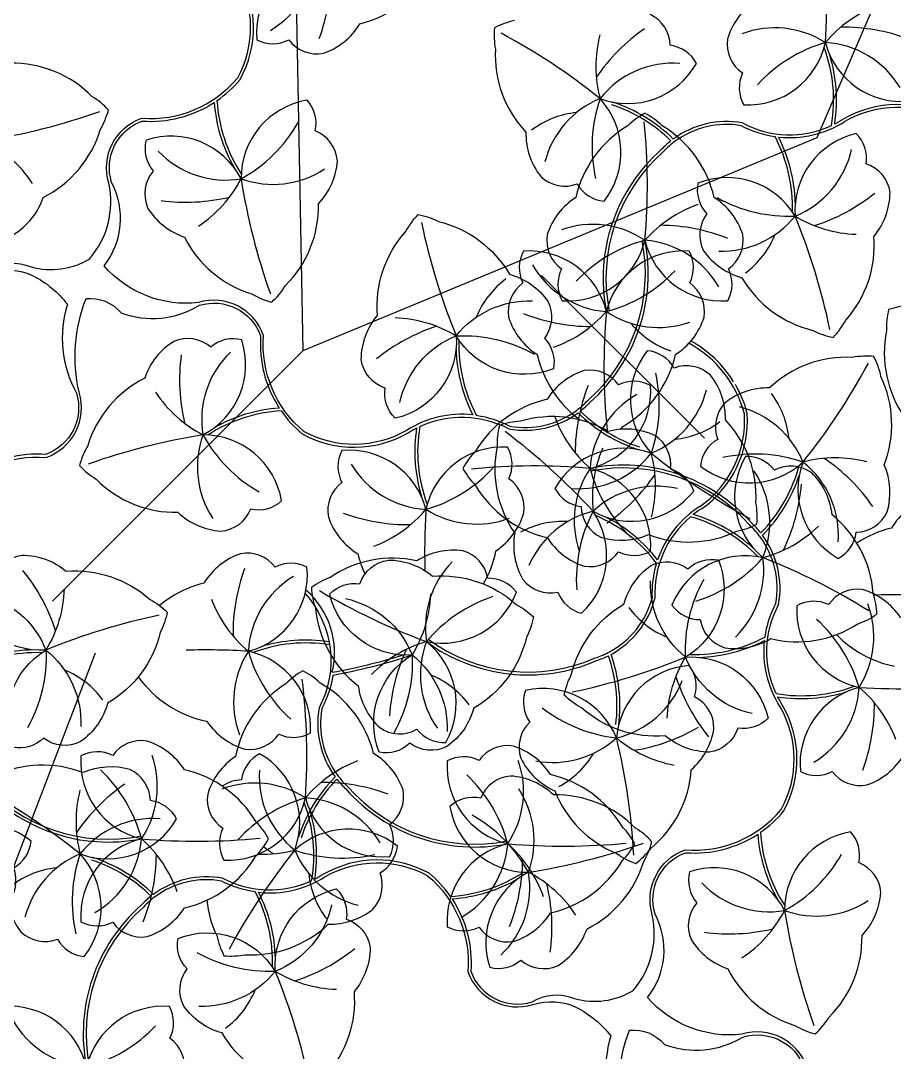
# Model space of a CAD drawing. Header units: millimetres. Extents: x 234.09 to 238.61, y 162.01 to 166.57.
# Drawn here: x 237.402 to 237.86, y 164.522 to 165.063 of the extents above; entities that cross this region are included whole.
import ezdxf

# ---------------------------------------------------------------- set-up
doc = ezdxf.new("R2010")
doc.units = ezdxf.units.MM
for name, color, linetype in [('62', 62, 'Continuous'), ('63', 63, 'Continuous'), ('CauleArvore', 253, 'Continuous')]:
    doc.layers.add(name, color=color, linetype=linetype)

msp = doc.modelspace()

# ---------------------------------------------------------------- linework, layer by layer
at = {"layer": '62'}
for points in [[(237.5328627105631, 165.0579287946871, 0.2493861999585505), (237.5564912543141, 165.0971023260881, 0.1392201345844115), (237.5342740179283, 165.1327198260466, 0.1392201345844115)], [(237.4080729733604, 164.9777787443376, 0.1274929847015296), (237.3832271244657, 165.0001960452556, 0.2362675754579557), (237.3780941691708, 165.0439286732223)], [(237.4740753814547, 164.9946437075508, 0.2493861999585505), (237.5174802918207, 164.9801907701902, 0.1392201345844115), (237.5473519599019, 165.0096847584244, 0.1392201345844115)], [(237.4950629909026, 164.9553449212955, 0.1274929847015296), (237.5174802918207, 164.9801907701901, 0.2362675754579557), (237.5612129197874, 164.985323725485)], [(237.5981834930377, 164.9074434851337, -0.1274929847015296), (237.6302483136485, 164.8978675325994, -0.2362675754579557), (237.6702783732513, 164.9162110411823)], [(237.6006774397628, 164.8629614147995, -0.2493861999585505), (237.6302483136485, 164.8978675325994, -0.1392201345844115), (237.6710974044938, 164.888194700903, -0.1392201345844115)], [(237.5119279541159, 164.8893425132011, 0.2493861999585505), (237.4974750167552, 164.8459376028352, 0.1392201345844115), (237.5269690049894, 164.816065934754, 0.1392201345844115)], [(237.6906516967679, 164.8178582706943, 0.2493861999585505), (237.7325039580792, 164.8363315450482, 0.1392201345844115), (237.7347971698483, 164.8782475691405, 0.1392201345844115)], [(237.4726291678605, 164.8683549037532, 0.1274929847015296), (237.4974750167552, 164.8459376028352, 0.2362675754579557), (237.50260797205, 164.8022049748685)], [(237.7326058579595, 164.8028675165376, 0.1274929847015296), (237.7325039580792, 164.8363315450482, 0.2362675754579557), (237.7614342665287, 164.8695268343517)], [(237.8454548383098, 164.8318142426496, 0.1274929847015296), (237.8119908097992, 164.8317123427692, 0.2362675754579557), (237.7787955204956, 164.8606426512188)], [(237.8304640841531, 164.789860081458, 0.2493861999585505), (237.8119908097992, 164.8317123427692, 0.1392201345844115), (237.770074785707, 164.8340055545383, 0.1392201345844115)], [(237.5752130412521, 164.8305551840928, 0.2493861999585505), (237.6143865726532, 164.8069266403418, 0.1392201345844115), (237.6500040726117, 164.8291438767276, 0.1392201345844115)], [(237.587061964825, 164.7876078051082, 0.1274929847015296), (237.6143865726532, 164.8069266403418, 0.2362675754579557), (237.6581792728351, 164.8023343217867)], [(237.5448857117537, 164.7717075329512, 0.2493861999585505), (237.5212571680026, 164.7325340015502, 0.1392201345844115), (237.5434744043885, 164.6969165015917, 0.1392201345844115)], [(237.4247277316987, 164.7652344016182, -0.1274929847015296), (237.4151517791644, 164.7331695810073, -0.2362675754579557), (237.4334952877473, 164.6931395214046)], [(237.7408788697138, 164.6973918777277, -0.1274929847015296), (237.7504548222481, 164.7294566983385, -0.2362675754579557), (237.7321113136651, 164.7694867579413)], [(237.7853609400479, 164.6998858244528, -0.2493861999585505), (237.7504548222481, 164.7294566983385, -0.1392201345844115), (237.7601276539444, 164.7703057891839, -0.1392201345844115)], [(237.3802456613645, 164.7627404548931, -0.2493861999585505), (237.4151517791644, 164.7331695810073, -0.1392201345844115), (237.4054789474681, 164.692320490162, -0.1392201345844115)], [(237.5019383327691, 164.7598586093783, 0.1274929847015296), (237.5212571680026, 164.7325340015502, 0.2362675754579557), (237.5166648494476, 164.6887413013683)], [(237.5722449422137, 164.7601471810311, -0.2493861999585505), (237.6071510600136, 164.7305763071454, -0.1392201345844115), (237.5974782283172, 164.6897272163, -0.1392201345844115)], [(237.6167270125479, 164.7626411277562, -0.1274929847015296), (237.6071510600136, 164.7305763071454, -0.2362675754579557), (237.6254945685965, 164.6905462475426)], [(237.8607145497392, 164.686270349515, 0.1274929847015296), (237.8413957145057, 164.7135949573432, 0.2362675754579557), (237.8459880330607, 164.7573876575251)], [(237.8177671707546, 164.6744214259422, 0.2493861999585505), (237.8413957145057, 164.7135949573432, 0.1392201345844115), (237.8191784781199, 164.7492124573017, 0.1392201345844115)], [(237.5785446365875, 164.6750184742377, 0.1274929847015296), (237.5512200287593, 164.6556996390042, 0.2362675754579557), (237.5074273285774, 164.6602919575592)], [(237.5271417981086, 164.670172924026, 0.2493861999585505), (237.5456150724625, 164.6283206627147, 0.1392201345844115), (237.5875310965547, 164.6260274509456, 0.1392201345844115)], [(237.433000743453, 164.6597587628083, 0.1274929847015296), (237.4331026433333, 164.6262947342977, 0.2362675754579557), (237.4041723348837, 164.5930994449942)], [(237.692977433552, 164.5942713755927, 0.1274929847015296), (237.6681315846573, 164.6166886765107, 0.2362675754579557), (237.6629986293624, 164.6604213044774)], [(237.5903935601604, 164.6320710952531, 0.2493861999585505), (237.5512200287593, 164.6556996390042, 0.1392201345844115), (237.5156025288008, 164.6334824026183, 0.1392201345844115)], [(237.6536786472967, 164.5732837661448, 0.2493861999585505), (237.6681315846573, 164.6166886765107, 0.1392201345844115), (237.638637596423, 164.6465603445919, 0.1392201345844115)], [(237.4749549046446, 164.6447680086516, 0.2493861999585505), (237.4331026433333, 164.6262947342977, 0.1392201345844115), (237.4308094315642, 164.5843787102054, 0.1392201345844115)], [(237.5261247138752, 164.626185413149, 0.07390602282641755), (237.5456150724625, 164.6283206627147, 0.2362675754579557), (237.578810361766, 164.5993903542651)], [(237.7589798416463, 164.6111363388059, 0.2493861999585505), (237.8023847520122, 164.5966834014453, 0.1392201345844115), (237.8322564200935, 164.6261773896795, 0.1392201345844115)], [(237.5649291616497, 164.5996648645464, -0.2493861999585505), (237.535358287764, 164.5647587467465, -0.1392201345844115), (237.4945091969186, 164.5744315784429, -0.1392201345844115)], [(237.7799674510942, 164.5718375525506, 0.1274929847015296), (237.8023847520122, 164.5966834014452, 0.2362675754579557), (237.8461173799789, 164.6018163567401)], [(237.5674231083748, 164.5551827942123, -0.1274929847015296), (237.535358287764, 164.5647587467465, -0.2362675754579557), (237.4953282281612, 164.5464152381636)]]:
    msp.add_lwpolyline(points, format="xyb", dxfattribs=at)
for centre, radius, start, end in [((237.4866058170949, 165.0733910472568), 0.3378349985610916, 356.2980691760258, 6.857678351266272), ((237.4660154066246, 165.0878458698182), 0.09851168294050958, 339.7219168252547, 0.6978549916336285), ((237.8746646070385, 165.0085281450034), 0.06668626906891435, 110.7295567140827, 139.7920084312101), ((237.7849744338401, 164.9777415426075), 0.09851168294050958, 124.6356026382531, 145.6115408046333), ((237.7972515727229, 165.010123237577), 0.04919300188631515, 57.42684644993071, 110.6002766654309), ((237.8329923599503, 164.9611025662629), 0.09851168294050958, 69.72191682525467, 90.69785499163362), ((237.4939838419496, 164.7588424437824), 0.3378349985610916, 51.21175498902569, 61.77136416426754), ((237.7701203137778, 165.0391020903024), 0.0666862690689114, 165.6432425270548, 194.7056942441908), ((237.8450497571101, 164.9777505042556), 0.07684296062903051, 106.1032396431073, 137.806366299028), ((237.8211091282258, 165.0029365296294), 0.04871275869616398, 30.89633944197309, 86.90889645621147), ((237.7439116455583, 164.992064220628), 0.04871275869619824, 85.81002525502885, 141.8225822692347), ((237.724317298621, 164.976672882356), 0.04919300188625594, 112.3405322629274, 165.5139624784468), ((237.7782823520917, 164.9971773525352), 0.07684296062910179, 161.0169254561049, 192.7200521120174), ((237.3305017889324, 165.3338913033065), 0.3378349985610916, 278.9787596763568, 289.5383688515973), ((237.6978907761179, 164.9683546312718), 0.04673949724682165, 95.61414370745186, 127.1535579330735), ((237.3926075966297, 164.9770352069597), 0.3378349985610916, 355.0591473654083, 5.618756540649965), ((237.7898438454079, 165.0058905936202), 0.04871275869623137, 291.7239690708438, 347.736526085036), ((237.8511755498716, 165.0329161057235), 0.3378349985610916, 188.9787596763568, 199.5383688515973), ((237.7877381481103, 165.0493285692411), 0.09851168294050958, 287.9350105354682, 308.9109487018482), ((237.4885885887597, 165.066427830043), 0.09851168294050958, 262.4026073255844, 283.3785454919654), ((237.7791732302271, 164.9037970238671), 0.06668626906895037, 109.4906349033997, 138.5530866205306), ((237.8044826249564, 165.037405601455), 0.07684296062904841, 240.8264992280397, 272.5296258839615), ((237.7695329507179, 164.9914580164909), 0.04919300188625302, 268.0325888616575, 321.2060190771982), ((237.4953838497946, 164.8322541481512), 0.3378349985610916, 11.77518717583416, 22.33479635107674), ((237.8423787669859, 165.0177031923242), 0.06668626906894479, 238.8408570959484, 267.9033088130768), ((237.9427386265389, 165.026250906143), 0.3378349985610916, 191.7751871758342, 202.3347963510768), ((237.7018127814627, 164.9070655356462), 0.04919300188627217, 56.18792463929884, 109.3613548548093), ((237.73648530908, 164.857283551793), 0.09851168294050958, 68.4829950146365, 89.45893318101591), ((237.7540703818399, 164.9684696856163), 0.04673949724682165, 306.3929934070295, 337.9324076326494), ((237.7488998422568, 164.8736668979615), 0.07684296062905625, 104.8643178324921, 136.5674444884066), ((237.725509371718, 164.8993646697224), 0.04871275869619318, 29.65741763141721, 85.66997464564042), ((237.7126131046155, 164.9591403845718), 0.04871275869619318, 209.6574176314172, 265.6699746456404), ((237.6840520944937, 164.8900353686779), 0.04673949724682165, 126.3929934070295, 157.9324076326494), ((237.6892226340767, 164.9848381563327), 0.07684296062905625, 284.8643178324921, 316.5674444884066), ((237.7016371672535, 165.0012215025012), 0.09851168294050958, 248.4829950146365, 269.4589331810159), ((237.6589492461065, 164.9547080304271), 0.06668626906895037, 289.4906349033997, 318.5530866205306), ((238.0455148797038, 164.8814698473345), 0.3378349985610916, 175.0591473654082, 185.61875654065), ((237.7363096948708, 164.9514395186481), 0.04919300188627217, 236.1879246392989, 289.3613548548093), ((237.6503843282232, 164.8091764850531), 0.09851168294050958, 107.9350105354682, 128.9109487018482), ((237.7579373202708, 164.934124778908), 0.04673949724682165, 219.4615360838343, 251.0009503094549), ((237.583712076608, 164.8748293058961), 0.09851168294050958, 172.4026073255844, 193.3785454919654), ((237.5486597443357, 165.043347019074), 0.3378349985610916, 321.2117549890257, 331.7713641642675), ((237.7910388030544, 164.83569369377), 0.09851168294050958, 158.4829950146365, 179.4589331810159), ((237.748957685125, 164.824717756408), 0.04871275869619318, 119.6574176314172, 175.6699746456404), ((237.758171931825, 164.8394400849057), 0.04673949724682165, 5.614143707451877, 37.15355793307346), ((237.7445253309803, 164.8783816149171), 0.06668626906895037, 199.4906349033997, 228.5530866205306), ((237.7402317002156, 164.8901504230224), 0.04673949724682165, 275.6141437074519, 307.1535579330734), ((237.4529959949426, 164.5775484046691), 0.3378349985610916, 42.52220410432023, 53.08181327956124), ((237.5502003522885, 164.5122423447843), 0.3378349985610916, 98.97875967635682, 109.5383688515973), ((237.7683046021773, 164.8128722299503), 0.06668626906894104, 156.9536916423154, 186.0161433594498), ((237.9441386343839, 165.0996626105118), 0.3378349985610916, 231.2117549890257, 241.7713641642675), ((237.7675588431607, 164.7523564271835), 0.09851168294050958, 34.63560263825311, 55.61154080463326), ((237.6712871478877, 164.4918159813197), 0.3378349985610916, 85.05914736540824, 95.61875654064995), ((237.7412568192013, 164.8010211661527), 0.04919300188627217, 146.1879246392988, 199.3613548548094), ((237.7746554568859, 164.8481082269468), 0.07684296062905625, 194.8643178324921, 226.5674444884066), ((237.6531480424934, 164.8807635116867), 0.09851168294050958, 304.6356026382531, 325.6115408046333), ((237.7459000568795, 164.7998919291015), 0.04871275869625664, 337.9481039991749, 33.9606610133741), ((237.7130787882578, 164.8284235959511), 0.09851168294050958, 334.159145463769, 355.1350836301434), ((237.7352902643387, 164.7703339064006), 0.04871275869621133, 77.12047437033652, 133.1330313845353), ((237.6051301163833, 164.8974024880313), 0.09851168294050958, 249.7219168252547, 270.6978549916336), ((237.9515166592386, 164.7851140070374), 0.3378349985610916, 176.2980691760258, 181.7574366465156), ((237.7135955002053, 164.7580795628891), 0.04919300188631322, 103.6509813782156, 156.8244115937304), ((237.7700389399591, 164.7701956019351), 0.07684296062909489, 152.3273745714123, 184.0305012273164), ((237.6862155897983, 164.7538493266288), 0.04673949724682165, 86.92459282274659, 118.4640070483683), ((237.7737164616345, 164.8459972769458), 0.06668626906893929, 285.064992024254, 314.1274437413846), ((237.7332722711336, 164.8322651991348), 0.07684296062900316, 287.0506341563687, 318.7537608122924), ((237.7422692532466, 164.775241391771), 0.04919300188627801, 314.2567237899801, 7.430154005473493), ((237.6675556174712, 164.4671481041769), 0.3378349985610916, 57.99932210413, 68.55893127937193), ((237.6632528864681, 164.7450072202991), 0.04919300188627217, 135.4956456005871, 188.6690758160977), ((237.3264607316181, 164.7130335664327), 0.09851168294050958, 17.93501053546825, 38.91094870184818), ((237.6117330156922, 164.7417904578201), 0.09851168294050958, 159.7219168252547, 180.6978549916336), ((237.7312875925705, 165.0546439106265), 0.3378349985610916, 239.2382439147471, 249.7978530899888), ((237.6734807101227, 164.6881912725669), 0.07684296062905625, 108.2895559669896, 139.9926826229042), ((237.859818588715, 164.4242726416206), 0.3378349985610916, 86.2980691760258, 91.81338164182486), ((237.7582869861695, 164.7832604791838), 0.04673949724682165, 216.3929934070295, 247.9324076326494), ((237.5435351527081, 164.420679268117), 0.3378349985610916, 101.7751871758341, 112.3347963510767), ((237.4994445346983, 164.3954039149647), 0.3378349985610916, 86.2980691760258, 91.81338164182486), ((237.6333428836247, 164.6735879376636), 0.06668626906895037, 106.3039138348668, 135.3663655519959), ((237.693586410764, 164.6924685926857), 0.09851168294050958, 155.3980672743818, 176.3740054407598), ((237.6601559151806, 164.7202839419051), 0.04871275869619318, 159.1870258097573, 215.1995828239804), ((237.6220714487044, 165.0419470112289), 0.3378349985610916, 281.7751871758342, 292.3347963510768), ((237.407319615243, 164.6793658001622), 0.04673949724682165, 36.39299340702951, 67.9324076326494), ((237.2140899421739, 164.6775122723085), 0.3378349985610916, 356.2980691760258, 6.857678351266272), ((237.5993188960921, 164.6767725263002), 0.04673949724682165, 36.39299340702951, 67.9324076326494), ((237.7032583142068, 164.7346283081856), 0.04871275869618941, 283.034418186134, 339.0469752003633), ((237.8391458697944, 164.7495927129132), 0.09851168294050958, 197.9350105354683, 218.9109487018482), ((237.8632083478101, 165.0507250439287), 0.3378349985610916, 266.2980691760258, 276.8576783512663), ((237.7224903664289, 164.76356993483), 0.07684296062906013, 232.136948343375, 263.8400749992789), ((237.7509198668162, 164.7043385010733), 0.09851168294050958, 339.7219168252547, 0.6978549916336285), ((237.7077394202637, 164.7778858089879), 0.09851168294050958, 279.2454596507627, 300.221397817143), ((237.6810000774011, 164.7234299770596), 0.0491930018862464, 259.3430379769663, 312.5164681924953), ((237.3859452018481, 164.607472132807), 0.3378349985610916, 3.085636291129815, 13.64524546637217), ((237.7569748652234, 164.7383683108906), 0.06668626906897157, 230.1513062111988, 259.213757928325), ((237.6622419067507, 164.7030416120797), 0.04673949724682165, 297.7034425223231, 329.2428567479442), ((237.4243497822112, 164.6616051131932), 0.04919300188627217, 326.1879246392988, 19.36135485480936), ((237.6163490630603, 164.6590118393312), 0.04919300188627217, 326.1879246392988, 19.36135485480936), ((237.3909511445266, 164.614518052399), 0.07684296062905625, 14.86431783249209, 46.5674444884066), ((237.512458558919, 164.5818627676592), 0.09851168294050958, 124.6356026382531, 145.6115408046333), ((237.5604764850293, 164.5652237913146), 0.09851168294050958, 69.72191682525467, 90.69785499163362), ((237.5829504253758, 164.6119247785371), 0.07684296062905625, 14.86431783249209, 46.5674444884066), ((237.2214679670286, 164.3629636688341), 0.3378349985610916, 51.21175498902569, 61.77136416426754), ((237.4166489162874, 164.6379085229378), 0.04871275869619318, 299.6574176314172, 355.6699746456404), ((237.4943194535248, 164.9708102980262), 0.3378349985610916, 265.0591473654083, 275.6187565406499), ((237.4210812704322, 164.5842446644288), 0.06668626906895037, 19.49063490339967, 48.55308662053061), ((237.5900470391009, 164.7076765783004), 0.09851168294050958, 231.929497664826, 235.6115408046333), ((237.6086481971366, 164.6353152490759), 0.04871275869619318, 299.6574176314172, 355.6699746456404), ((237.686318734374, 164.9682170241642), 0.3378349985610916, 265.0591473654083, 275.6187565406499), ((237.6130805512813, 164.5816513905669), 0.06668626906895037, 19.49063490339967, 48.55308662053061), ((237.615406249124, 164.9503839345616), 0.3378349985610916, 278.9787596763568, 289.5383688515973), ((237.3745677983581, 164.6269325855758), 0.09851168294050958, 338.4829950146366, 359.4589331810159), ((237.808946137926, 164.41668598641), 0.3378349985610916, 141.2117549890257, 151.7713641642675), ((237.5665670792073, 164.6243393117139), 0.09851168294050958, 338.4829950146366, 359.4589331810159), ((237.4253749011968, 164.5724758563235), 0.04673949724682165, 95.61414370745186, 127.1535579330735), ((237.5994339504367, 164.6205929205782), 0.04673949724682165, 185.6141437074519, 217.1535579330734), ((237.6223105821113, 164.682915975727), 0.07903334362737476, 273.5333958323698, 303.1580830446405), ((237.5818945248045, 164.5877969734498), 0.09851168294050958, 352.4026073255845, 13.37854549196543), ((238.1360800100632, 164.6494087369786), 0.3378349985610916, 188.9787596763568, 199.5383688515973), ((237.7734930489513, 164.6829204612981), 0.09851168294050958, 262.4026073255844, 283.3785454919654), ((237.5152222731893, 164.6534497942928), 0.09851168294050958, 287.9350105354682, 308.9109487018482), ((237.2228679748736, 164.4363753732028), 0.3378349985610916, 11.77518717583416, 22.33479635107674), ((237.4815545069188, 164.572590910668), 0.04673949724682165, 306.3929934070295, 337.9324076326494), ((237.4400972296945, 164.5632616096235), 0.04871275869619318, 209.6574176314172, 265.6699746456404), ((237.4167067591557, 164.5889593813844), 0.07684296062905625, 284.8643178324921, 316.5674444884066)]:
    msp.add_arc(centre, radius, start, end, dxfattribs=at)
at = {"layer": '63'}
for points in [[(237.5564912543141, 165.0971023260881, 0.3676186712618786), (237.5257403933807, 165.0529612921202, 0.2440085978882282), (237.542440110692, 165.0530657119264, 0.2877279527483541), (237.560598064614, 165.0459566536647, 0.1746003466680678), (237.5797691823308, 165.0613747678648, 0.205225800050215), (237.6166718221111, 165.0894017248369, 0.06885127168783278), (237.6231158080226, 165.0985431910265, 0.06885127168783267), (237.6162826336754, 165.1073975169107, 0.2052258000502149), (237.5782028064818, 165.1338028554007, 0.1746003466680678), (237.5583830413722, 165.1483777279902, 0.2877279527483541), (237.5405494111466, 165.1404902928571, 0.2440085978882826), (237.5238607934409, 165.1398726353119, 0.3676186712618786)], [(237.3832271244657, 165.0001960452556, 0.3676186712618786), (237.3629160467144, 164.9503813240531, 0.2440085978882282), (237.3791855122379, 164.9541490758165, 0.2877279527483541), (237.3984611300247, 164.9511994048288, 0.1746003466680678), (237.4137800922623, 164.97044984368, 0.205225800050215), (237.44363021889, 165.0058939557464, 0.06885127168783278), (237.4479103157358, 165.016227015773, 0.06885127168783267), (237.4393001334169, 165.0233653712528, 0.2052258000502149), (237.396352695435, 165.0407674605142, 0.1746003466680678), (237.3738169240754, 165.0506360475069, 0.2877279527483541), (237.3581497108496, 165.0390262055727, 0.2440085978882826), (237.3420037388221, 165.0347601712244, 0.3676186712618786)], [(237.5174802918207, 164.9801907701902, 0.3676186712618786), (237.4676655706182, 165.0005018479415, 0.2440085978882282), (237.4714333223816, 164.984232382418, 0.2877279527483541), (237.4684836513938, 164.9649567646311, 0.1746003466680678), (237.4877340902451, 164.9496378023936, 0.205225800050215), (237.5231782023114, 164.9197876757658, 0.06885127168783278), (237.533511262338, 164.91550757892, 0.06885127168783267), (237.5406496178178, 164.924117761239, 0.2052258000502149), (237.5580517070792, 164.9670651992209, 0.1746003466680678), (237.5679202940719, 164.9896009705805, 0.2877279527483541), (237.5563104521377, 165.0052681838063, 0.2440085978882826), (237.5520444177894, 165.0214141558337, 0.3676186712618786)], [(237.765409759121, 164.9704383878182, 0.2052258000502149), (237.7381872474831, 165.0079383878182, 0.06885127168783278), (237.7291872474831, 165.0145785202357, 0.06885127168783267), (237.7201872474831, 165.0079383878182, 0.2052258000502149), (237.6929647358453, 164.9704383878182, 0.1746003466680678), (237.6779647358453, 164.9509383878182, 0.2877279527483541), (237.6854647358452, 164.9329383878182, 0.2440085978882826), (237.6857214147195, 164.9162403167401, 0.3676186712618786), (237.7291872474831, 164.9479383878182, 0.3676186712618786), (237.7726530802467, 164.9162403167401, 0.2440085978882282), (237.772909759121, 164.9329383878182, 0.2877279527483539), (237.780409759121, 164.9509383878182, 0.1746003466680678)], [(237.6302483136485, 164.8978675325994, -0.3676186712618786), (237.598245908426, 164.8546252802543, -0.2440085978882282), (237.5930092468584, 164.8704830492461, -0.2877279527483541), (237.5804712887082, 164.8854178945893, -0.1746003466680678), (237.5889560391494, 164.9085102961524, -0.205225800050215), (237.6037234707333, 164.9524333892162, -0.06885127168783278), (237.6103269174356, 164.9614603405382, -0.06885127168783267), (237.6209003655169, 164.9578143078732, -0.2052258000502149), (237.658088291505, 164.9301670060053, -0.1746003466680678), (237.6782316990365, 164.916042802204, -0.2877279527483541), (237.6764555782004, 164.89662385798, -0.2440085978882826), (237.6812023568772, 164.8806126258611, -0.3676186712618786)], [(237.4974750167552, 164.8459376028352, 0.3676186712618786), (237.5177860945066, 164.8957523240377, 0.2440085978882282), (237.501516628983, 164.8919845722743, 0.2877279527483541), (237.4822410111962, 164.8949342432621, 0.1746003466680678), (237.4669220489587, 164.8756838044108, 0.205225800050215), (237.4370719223309, 164.8402396923444, 0.06885127168783278), (237.432791825485, 164.8299066323178, 0.06885127168783267), (237.4414020078041, 164.822768276838, 0.2052258000502149), (237.4843494457859, 164.8053661875766, 0.1746003466680678), (237.5068852171455, 164.7954976005839, 0.2877279527483541), (237.5225524303713, 164.8071074425181, 0.2440085978882826), (237.5386984023987, 164.8113734768664, 0.3676186712618786)], [(237.7325039580792, 164.8363315450482, 0.3676186712618786), (237.6819682277053, 164.8178874055052, 0.2440085978882282), (237.695693411503, 164.8083736895388, 0.2877279527483541), (237.7064654734622, 164.7921190692372, 0.1746003466680678), (237.7310154339561, 164.7937157657489, 0.205225800050215), (237.7773225556991, 164.7954378620718, 0.06885127168783278), (237.7878501903115, 164.7992141390732, 0.06885127168783267), (237.7873482456747, 164.8103872948541, 0.2052258000502149), (237.7713660641581, 164.8538830994086, 0.1746003466680678), (237.7635255869569, 164.8772021242008, 0.2877279527483541), (237.7443987833515, 164.8809988838504, 0.2440085978882826), (237.7303876681296, 164.8900862438638, 0.3676186712618786)], [(237.8119908097992, 164.8317123427692, 0.3676186712618786), (237.8304349493422, 164.7811766123954, 0.2440085978882282), (237.8399486653087, 164.7949017961931, 0.2877279527483541), (237.8562032856103, 164.8056738581523, 0.1746003466680678), (237.8546065890985, 164.8302238186461, 0.205225800050215), (237.8528844927757, 164.8765309403892, 0.06885127168783278), (237.8491082157742, 164.8870585750015, 0.06885127168783267), (237.8379350599934, 164.8865566303648, 0.2052258000502149), (237.7944392554388, 164.8705744488482, 0.1746003466680678), (237.7711202306467, 164.8627339716469, 0.2877279527483541), (237.767323470997, 164.8436071680415, 0.2440085978882826), (237.7582361109836, 164.8295960528197, 0.3676186712618786)], [(237.6778839670292, 164.864618143811, 0.2052258000502149), (237.6403839670293, 164.8373956321732, 0.06885127168783278), (237.6337438346117, 164.8283956321732, 0.06885127168783267), (237.6403839670293, 164.8193956321732, 0.2052258000502149), (237.6778839670292, 164.7921731205353, 0.1746003466680678), (237.6973839670292, 164.7771731205353, 0.2877279527483541), (237.7153839670292, 164.7846731205353, 0.2440085978882826), (237.7320820381073, 164.7849297994096, 0.3676186712618786), (237.7003839670292, 164.8283956321732, 0.3676186712618786), (237.7320820381073, 164.8718614649367, 0.2440085978882282), (237.7153839670292, 164.872118143811, 0.2877279527483539), (237.6973839670292, 164.879618143811, 0.1746003466680678)], [(237.4151517791644, 164.7331695810073, -0.3676186712618786), (237.3719095268194, 164.7651719862299, -0.2440085978882282), (237.3877672958112, 164.7704086477975, -0.2877279527483541), (237.4027021411544, 164.7829466059477, -0.1746003466680678), (237.4257945427174, 164.7744618555064, -0.205225800050215), (237.4697176357812, 164.7596944239226, -0.06885127168783278), (237.4787445871033, 164.7530909772203, -0.06885127168783267), (237.4750985544382, 164.742517529139, -0.2052258000502149), (237.4474512525704, 164.7053296031508, -0.1746003466680678), (237.433327048769, 164.6851861956194, -0.2877279527483541), (237.413908104545, 164.6869623164555, -0.2440085978882826), (237.3978968724261, 164.6822155377786, -0.3676186712618786)], [(237.6071510600136, 164.7305763071454, -0.3676186712618786), (237.5639088076685, 164.7625787123679, -0.2440085978882282), (237.5797665766603, 164.7678153739355, -0.2877279527483541), (237.5947014220035, 164.7803533320857, -0.1746003466680678), (237.6177938235666, 164.7718685816445, -0.205225800050215), (237.6617169166304, 164.7571011500606, -0.06885127168783278), (237.6707438679525, 164.7504977033583, -0.06885127168783267), (237.6670978352874, 164.739924255277, -0.2052258000502149), (237.6394505334196, 164.7027363292888, -0.1746003466680678), (237.6253263296182, 164.6825929217574, -0.2877279527483541), (237.6059073853942, 164.6843690425935, -0.2440085978882826), (237.5898961532753, 164.6796222639167, -0.3676186712618786)], [(237.7504548222481, 164.7294566983385, -0.3676186712618786), (237.7936970745932, 164.697454293116, -0.2440085978882282), (237.7778393056013, 164.6922176315484, -0.2877279527483541), (237.7629044602581, 164.6796796733982, -0.1746003466680678), (237.7398120586951, 164.6881644238395, -0.205225800050215), (237.6958889656313, 164.7029318554233, -0.06885127168783278), (237.6868620143092, 164.7095353021256, -0.06885127168783267), (237.6905080469742, 164.7201087502069, -0.2052258000502149), (237.7181553488421, 164.7572966761951, -0.1746003466680678), (237.7322795526434, 164.7774400837265, -0.2877279527483541), (237.7516984968674, 164.7756639628904, -0.2440085978882826), (237.7677097289863, 164.7804107415673, -0.3676186712618786)], [(237.8413957145057, 164.7135949573432, 0.3676186712618786), (237.8106448535723, 164.6694539233753, 0.2440085978882282), (237.8273445708836, 164.6695583431814, 0.2877279527483541), (237.8455025248056, 164.6624492849197, 0.1746003466680678), (237.8646736425223, 164.6778673991199, 0.205225800050215), (237.9015762823027, 164.705894356092, 0.06885127168783278), (237.9080202682142, 164.7150358222815, 0.06885127168783267), (237.901187093867, 164.7238901481658, 0.2052258000502149), (237.8631072666734, 164.7502954866558, 0.1746003466680678), (237.8432875015637, 164.7648703592453, 0.2877279527483541), (237.8254538713382, 164.7569829241122, 0.2440085978882826), (237.8087652536324, 164.756365266567, 0.3676186712618786)], [(237.5512200287593, 164.6556996390042, 0.3676186712618786), (237.5953610627272, 164.6249487780708, 0.2440085978882282), (237.5952566429211, 164.641648495382, 0.2877279527483541), (237.6023657011828, 164.659806449304, 0.1746003466680678), (237.5869475869827, 164.6789775670208, 0.205225800050215), (237.5589206300106, 164.7158802068012, 0.06885127168783278), (237.549779163821, 164.7223241927126, 0.06885127168783267), (237.5409248379368, 164.7154910183655, 0.2052258000502149), (237.5145194994467, 164.6774111911718, 0.1746003466680678), (237.4999446268573, 164.6575914260622, 0.2877279527483541), (237.5078320619903, 164.6397577958367, 0.2440085978882826), (237.5084497195355, 164.6230691781309, 0.3676186712618786)], [(237.4877226343833, 164.5980081355349, 0.2052258000502149), (237.5252226343832, 164.6252306471727, 0.06885127168783278), (237.5318627668008, 164.6342306471727, 0.06885127168783267), (237.5252226343832, 164.6432306471727, 0.2052258000502149), (237.4877226343833, 164.6704531588106, 0.1746003466680678), (237.4682226343832, 164.6854531588106, 0.2877279527483541), (237.4502226343832, 164.6779531588106, 0.2440085978882826), (237.4335245633052, 164.6776964799363, 0.3676186712618786), (237.4652226343832, 164.6342306471727, 0.3676186712618786), (237.4335245633052, 164.5907648144092, 0.2440085978882282), (237.4502226343832, 164.5905081355349, 0.2877279527483539), (237.4682226343832, 164.5830081355349, 0.1746003466680678)], [(237.3536157916133, 164.6309139365767, 0.3676186712618786), (237.3351716520702, 164.6814496669505, 0.2440085978882282), (237.3256579361038, 164.6677244831528, 0.2877279527483541), (237.3094033158022, 164.6569524211936, 0.1746003466680678), (237.311000012314, 164.6324024606998, 0.205225800050215), (237.3127221086368, 164.5860953389567, 0.06885127168783278), (237.3164983856383, 164.5755677043444, 0.06885127168783267), (237.3276715414191, 164.5760696489811, 0.2052258000502149), (237.3711673459737, 164.5920518304978, 0.1746003466680678), (237.3944863707658, 164.599892307699, 0.2877279527483541), (237.3982831304154, 164.6190191113044, 0.2440085978882826), (237.4073704904288, 164.6330302265262, 0.3676186712618786)], [(237.6797219152324, 164.5954148616729, 0.2052258000502149), (237.7172219152324, 164.6226373733108, 0.06885127168783278), (237.7238620476499, 164.6316373733108, 0.06885127168783267), (237.7172219152324, 164.6406373733108, 0.2052258000502149), (237.6797219152324, 164.6678598849487, 0.1746003466680678), (237.6602219152325, 164.6828598849486, 0.2877279527483541), (237.6422219152324, 164.6753598849486, 0.2440085978882826), (237.6255238441544, 164.6751032060743, 0.3676186712618786), (237.6572219152324, 164.6316373733108, 0.3676186712618786), (237.6255238441544, 164.5881715405471, 0.2440085978882282), (237.6422219152324, 164.5879148616729, 0.2877279527483539), (237.6602219152325, 164.5804148616729, 0.1746003466680678)], [(237.4331026433333, 164.6262947342977, 0.3676186712618786), (237.4836383737072, 164.6447388738407, 0.2440085978882282), (237.4699131899094, 164.6542525898071, 0.2877279527483541), (237.4591411279503, 164.6705072101087, 0.1746003466680678), (237.4345911674564, 164.668910513597, 0.205225800050215), (237.3882840457133, 164.6671884172741, 0.06885127168783278), (237.377756411101, 164.6634121402727, 0.06885127168783267), (237.3782583557377, 164.6522389844918, 0.2052258000502149), (237.3942405372544, 164.6087431799373, 0.1746003466680678), (237.4020810144555, 164.5854241551451, 0.2877279527483541), (237.421207818061, 164.5816273954955, 0.2440085978882826), (237.4352189332828, 164.5725400354821, 0.3676186712618786)], [(237.6681315846573, 164.6166886765107, 0.3676186712618786), (237.6478205069059, 164.5668739553082, 0.2440085978882282), (237.6640899724295, 164.5706417070716, 0.2877279527483541), (237.6833655902163, 164.5676920360839, 0.1746003466680678), (237.6986845524539, 164.5869424749351, 0.205225800050215), (237.7285346790816, 164.6223865870015, 0.06885127168783278), (237.7328147759274, 164.6327196470281, 0.06885127168783267), (237.7242045936084, 164.6398580025079, 0.2052258000502149), (237.6812571556266, 164.6572600917693, 0.1746003466680678), (237.658721384267, 164.667128678762, 0.2877279527483541), (237.6430541710412, 164.6555188368278, 0.2440085978882826), (237.6269081990137, 164.6512528024795, 0.3676186712618786)], [(237.8023847520122, 164.5966834014453, 0.3676186712618786), (237.7525700308097, 164.6169944791966, 0.2440085978882282), (237.7563377825732, 164.6007250136731, 0.2877279527483541), (237.7533881115854, 164.5814493958862, 0.1746003466680678), (237.7726385504366, 164.5661304336487, 0.205225800050215), (237.808082662503, 164.5362803070209, 0.06885127168783278), (237.8184157225296, 164.5320002101751, 0.06885127168783267), (237.8255540780094, 164.5406103924941, 0.2052258000502149), (237.8429561672708, 164.583557830476, 0.1746003466680678), (237.8528247542635, 164.6060936018355, 0.2877279527483541), (237.8412149123293, 164.6217608150614, 0.2440085978882826), (237.836948877981, 164.6379067870888, 0.3676186712618786)], [(237.535358287764, 164.5647587467465, -0.3676186712618786), (237.5673606929865, 164.6080009990916, -0.2440085978882282), (237.5725973545541, 164.5921432300998, -0.2877279527483541), (237.5851353127043, 164.5772083847566, -0.1746003466680678), (237.5766505622631, 164.5541159831935, -0.205225800050215), (237.5618831306792, 164.5101928901298, -0.06885127168783278), (237.5552796839769, 164.5011659388076, -0.06885127168783267), (237.5447062358956, 164.5048119714727, -0.2052258000502149), (237.5075183099074, 164.5324592733406, -0.1746003466680678), (237.487374902376, 164.5465834771419, -0.2877279527483541), (237.4891510232121, 164.5660024213659, -0.2440085978882826), (237.4844042445353, 164.5820136534848, -0.3676186712618786)]]:
    msp.add_lwpolyline(points, format="xyb", close=True, dxfattribs=at)
for points in [[(237.3773825787138, 164.9965126704801, -0.1121905179276141), (237.3432436314057, 164.9861018472324, -0.1640240538820777), (237.3529798436109, 164.9483442336279, 0.3997047902072735), (237.3851269692981, 164.9322788169436, -0.2428287409151733), (237.4074110119864, 164.9339924054308, 0.2041376979007896), (237.4379420501162, 164.9381003278152, 0.2359053136145531), (237.4481287612224, 164.9778518616359, -0.4031349419441881), (237.4654255937859, 165.0119576519958, 0.242397310034429), (237.5156901567589, 165.0330656957125, 0.2618021363311629), (237.5151334450887, 165.0869160519152, -0.1704994982101892), (237.5069756985592, 165.1216728981981, 0.2050499429125031)], [(237.5048244861856, 165.0211409233314, 0.0675264403011705), (237.5169341891818, 165.0322150887135, 0.262664803289295), (237.5164159407585, 165.0876947609434, -0.02486555505801991), (237.5138329260769, 165.0922143237591, 0.2063815619319955)], [(237.6301390090659, 164.8909599992269, 0.1119819495773693), (237.6389571447632, 164.8564421960967, 0.1704994982101892), (237.6042002984803, 164.8482844495671, -0.2618021363311629), (237.5503499422775, 164.847727737897, -0.242397310034429), (237.5292418985608, 164.89799230087, 0.4031349419441881), (237.4951361082009, 164.9152891334334, -0.2465887543841472), (237.4456402817247, 164.9345490934878, 0.2974057894047031), (237.4495630635086, 164.9782909253578, -0.3997047902072735), (237.4656284801929, 165.010438051045, 0.1640240538820777), (237.5033860937974, 165.0201742632502, 0.1121905179276142), (237.5137969170451, 164.9860353159421)], [(237.2505631321549, 164.9551736488639, 0.1119819495773694), (237.2417449964577, 164.9896914519941, 0.1704994982101892), (237.2765018427406, 164.9978491985237, -0.2618021363311629), (237.3303521989434, 164.9984059101938, -0.242397310034429), (237.3514602426601, 164.9481413472208, 0.4031349419441881), (237.38556603302, 164.9308445146574, -0.1938106268851295), (237.4084448728269, 164.9293423831891, -0.1105913153111275), (237.4263947023263, 164.914425431932, 0.2037786256606944), (237.4311390777123, 164.867842722733, -0.3997047902072735), (237.4150736610279, 164.8356955970459, 0.1640240538820777), (237.3773160474235, 164.8259593848406), (237.3758776550354, 164.8249927247594, 0.0675264403011705), (237.3637679520391, 164.8139185593773, 0.262664803289295), (237.3642862004625, 164.7584388871474, -0.02486555505801991), (237.3668692151441, 164.7539193243318, 0.1139595772764146), (237.3307214408255, 164.7513418744161)], [(237.6930442689937, 164.8585885088547, 0.04624384672955976), (237.6993399327375, 164.8641473741127, 0.2672712957735715), (237.7277156038191, 164.9476481036018, 0.2672712957735715)], [(237.695316811761, 164.8584310006245, 0.03657829356328011), (237.7003832632258, 164.8630673705817, 0.2670599533769032), (237.7291872474831, 164.9479383878182)], [(237.4082442457919, 164.7332788855899, 0.1119819495773694), (237.3737264426617, 164.7244607498927, 0.1704994982101892), (237.3655686961321, 164.7592175961756, -0.2618021363311629), (237.3650119844621, 164.8130679523783, -0.242397310034429), (237.415276547435, 164.834175996095, 0.4031349419441881), (237.4325733799985, 164.868281786455, -0.1489262673942491), (237.4361655352456, 164.9173847940551, -0.2480025799106501), (237.4545228560775, 164.9099863890228, 0.2322353640158543), (237.4955751719228, 164.9138548311473, -0.3997047902072735), (237.52772229761, 164.8977894144629, 0.1640240538820777), (237.5374585098153, 164.8600318008585, 0.1121905179276142), (237.5033195625072, 164.8496209776108)], [(237.5384251698965, 164.8585934084703, 0.0675264403011705), (237.5494993352785, 164.846483705474, 0.262664803289295), (237.6049790075085, 164.8470019538974, -0.02486555505801991), (237.6094985703241, 164.849584968579, 0.2063815619319955)], [(237.6111498744095, 164.8503866488292, -0.2354684806364959), (237.657866136091, 164.8490749159864, 0.2063815619319955), (237.6941125264751, 164.8575119556076, 0.2670599533769032)], [(237.6407652328952, 164.8562166021912, -0.08648795793135465), (237.6583611828231, 164.8505104564172, 0.2050499429125031), (237.6932218608752, 164.8587189000094, 0.2050499429125031)], [(237.6143865726532, 164.8069266403418, 0.3676186712618786), (237.5702455386852, 164.8376775012751, 0.2440085978882282), (237.5703499584914, 164.8209777839638, 0.2877279527483541), (237.5632409002297, 164.8028198300419, 0.1746003466680678), (237.5786590144298, 164.7836487123251, 0.04802152144148134), (237.5824259098941, 164.7730229021897, 0.06885127168783278)], [(237.6445209736379, 164.7677915104376, 0.07963178247995775), (237.6510871019658, 164.7852150881741, 0.1746003466680678), (237.6656619745553, 164.8050348532837, 0.2877279527483541), (237.6577745394222, 164.8228684835092, 0.2440085978882826), (237.657156881877, 164.839557101215, 0.3676186712618786), (237.6143865726532, 164.8069266403418, 0.3676186712618786)], [(237.789891354223, 164.794525196451, 0.03657829356328011), (237.7852549842656, 164.7995916479159, 0.2670599533769032), (237.7003839670292, 164.8283956321731)], [(237.7897338459927, 164.7922526536838, 0.04624384672955976), (237.7841749807347, 164.7985483174276, 0.2672712957735715), (237.7006742512457, 164.8269239885092, 0.2672712957735715)], [(237.7921057526563, 164.7399736175853, -0.08648795793135465), (237.7978118984302, 164.7575695675131, 0.2050499429125031), (237.789603454838, 164.7924302455652, 0.2050499429125031)], [(237.7979357060183, 164.7103582590995, -0.2354684806364959), (237.7992474388611, 164.757074520781, 0.2063815619319955), (237.7908103992398, 164.7933209111652, 0.2670599533769032)], [(237.5212571680026, 164.7325340015502, 0.3676186712618786), (237.552008028936, 164.7766750355181, 0.2440085978882282), (237.5353083116248, 164.7765706157119, 0.2877279527483541), (237.5171503577028, 164.7836796739736, 0.1746003466680678), (237.497979239986, 164.7682615597735, 0.1121260587743215), (237.4747250652275, 164.756506748577, 0.06885127168783278)], [(237.5509972706906, 164.7627700106403, -0.3164947388747249), (237.5583584434006, 164.7029584847029, 0.2063815619319955), (237.5667954830218, 164.6667120943187, 0.2670599533769032)], [(237.6622870389053, 164.6130053017351, -0.1121905179276141), (237.6281480915973, 164.6025944784874, -0.1640240538820777), (237.6378843038024, 164.564836864883, 0.3997047902072735), (237.6700314294897, 164.5487714481986, -0.2428287409151733), (237.692315472178, 164.5504850366859, 0.2041376979007896), (237.7228465103078, 164.5545929590703, 0.2359053136145531), (237.733033221414, 164.594344492891, -0.4031349419441881), (237.7503300539775, 164.6284502832509, 0.242397310034429), (237.8005946169504, 164.6495583269675, 0.2618021363311629), (237.8000379052803, 164.7034086831703, -0.1704994982101892), (237.7918801587508, 164.7381655294532, 0.2050499429125031)], [(237.4635621504638, 164.7191188043411, 0.1886287276642312), (237.499545615835, 164.6958334722376, 0.1746003466680678), (237.5193653809446, 164.6812585996481, 0.2877279527483541), (237.5371990111702, 164.6891460347812, 0.2440085978882826), (237.5538876288759, 164.6897636923264, 0.3676186712618786), (237.5212571680026, 164.7325340015502, 0.3676186712618786)], [(237.5655001296054, 164.7200593878986, -0.08648795793135465), (237.5597939838314, 164.7024634379708, 0.2050499429125031), (237.5680024274236, 164.6676027599187, 0.2050499429125031)], [(237.7897289463771, 164.6376335545865, 0.0675264403011705), (237.8018386493734, 164.6487077199686, 0.262664803289295), (237.8013204009501, 164.7041873921985, -0.02486555505801991), (237.7987373862684, 164.7087069550142, 0.2063815619319955)], [(237.5456150724625, 164.6283206627147, 0.3676186712618786), (237.5271709329194, 164.6788563930886, 0.2440085978882282), (237.517657216953, 164.6651312092908, 0.1470173451971512), (237.5076226612074, 164.6618405811429, 0.1746003466680678)], [(237.3757152471895, 164.6681010828949, 0.03657829356328011), (237.3803516171468, 164.66303463143, 0.2670599533769032), (237.4652226343832, 164.6342306471728)], [(237.3758727554197, 164.6703736256622, 0.04624384672955976), (237.3814316206777, 164.6640779619184, 0.2672712957735715), (237.4649323501668, 164.6357022908368, 0.2672712957735715)], [(237.5677145280387, 164.6655078090329, 0.03657829356328011), (237.572350897996, 164.6604413575681, 0.2670599533769032), (237.6572219152324, 164.6316373733108)], [(237.5678720362689, 164.6677803518002, 0.04624384672955976), (237.573430901527, 164.6614846880564, 0.2672712957735715), (237.6569316310159, 164.6331090169747, 0.2672712957735715)], [(237.4994462335238, 164.6020049322171, 0.08232067496413867), (237.504721389486, 164.5835020650947, 0.06885127168783278), (237.5084976664875, 164.5729744304824, 0.06885127168783267), (237.5196708222683, 164.5734763751191, 0.2052258000502149), (237.5631666268229, 164.5894585566357, 0.1746003466680678), (237.586485651615, 164.5972990338369, 0.2877279527483541), (237.5902824112646, 164.6164258374424, 0.2440085978882826), (237.599369771278, 164.6304369526642, 0.3676186712618786), (237.5456150724625, 164.6283206627147, 0.3676186712618786)], [(237.9150434692575, 164.507452630482, 0.1119819495773693), (237.9238616049548, 164.4729348273518, 0.1704994982101892), (237.8891047586719, 164.4647770808222, -0.2618021363311629), (237.8352544024691, 164.4642203691521, -0.242397310034429), (237.8141463587524, 164.5144849321251, 0.4031349419441881), (237.7800405683925, 164.5317817646885, -0.2465887543841472), (237.7305447419163, 164.5510417247429, 0.2974057894047031), (237.7344675237002, 164.5947835566129, -0.3997047902072735), (237.7505329403845, 164.6269306823001, 0.1640240538820777), (237.788290553989, 164.6366668945053, 0.1121905179276142), (237.7987013772367, 164.6025279471972)], [(237.5354675923465, 164.571666280119, 0.1119819495773694), (237.5266494566492, 164.6061840832492, 0.1704994982101892), (237.5614063029322, 164.6143418297788, -0.2618021363311629), (237.615256659135, 164.6148985414489, -0.242397310034429), (237.6363647028517, 164.5646339784759, 0.4031349419441881), (237.6704704932116, 164.5473371459125, -0.1938106268851295), (237.6933493330185, 164.5458350144442, -0.1105913153111275), (237.7112991625179, 164.5309180631871, 0.2037786256606944), (237.7160435379039, 164.4843353539881, -0.3997047902072735), (237.6999781212195, 164.4521882283009, 0.1640240538820777), (237.6622205076151, 164.4424520160957), (237.6607821152269, 164.4414853560145, 0.0675264403011705), (237.6486724122307, 164.4304111906324, 0.262664803289295), (237.649190660654, 164.3749315184025, -0.02486555505801991), (237.6517736753357, 164.3704119555869, 0.1139595772764146), (237.6156259010171, 164.3678345056711)], [(237.627181431516, 164.6040328708756, 0.0675264403011705), (237.616107266134, 164.6161425738719, 0.262664803289295), (237.560627593904, 164.6156243254485, -0.02486555505801991), (237.5561080310884, 164.6130413107669, 0.2063815619319955)], [(237.5544567270031, 164.6122396305167, -0.2354684806364959), (237.5077404653215, 164.6135513633595, 0.2063815619319955), (237.4714940749374, 164.6051143237383, 0.2670599533769032)], [(237.5248413685172, 164.6064096771547, -0.08648795793135465), (237.5072454185894, 164.6121158229287, 0.2050499429125031), (237.4723847405373, 164.6039073793365, 0.2050499429125031)], [(237.4702897896515, 164.6041952787214, 0.03657829356328011), (237.4652233381867, 164.5995589087641, 0.2670599533769032), (237.4364193539294, 164.5146878915277)], [(237.4725623324188, 164.6040377704912, 0.04624384672955976), (237.466266668675, 164.5984789052332, 0.2672712957735715), (237.4378909975933, 164.5149781757441, 0.2672712957735715)], [(237.4435599884044, 164.4529825842322, 0.01546173062249706), (237.4454193539294, 164.4546878915277, 0.2052258000502149), (237.4726418655673, 164.4921878915277, 0.1746003466680678), (237.4876418655672, 164.5116878915277, 0.2877279527483541), (237.4801418655672, 164.5296878915277, 0.2440085978882826), (237.479885186693, 164.5463859626058, 0.3676186712618786), (237.4364193539294, 164.5146878915277, 0.3676186712618786), (237.3929535211657, 164.5463859626058, 0.2440085978882282), (237.3926968422915, 164.5296878915277, 0.2877279527483539), (237.3851968422915, 164.5116878915277, 0.1746003466680678), (237.4001968422915, 164.4921878915277, 0.2052258000502149)], [(237.6931487059835, 164.349771516845, 0.1119819495773694), (237.6586309028533, 164.3409533811478, 0.1704994982101892), (237.6504731563237, 164.3757102274307, -0.2618021363311629), (237.6499164446536, 164.4295605836334, -0.242397310034429), (237.7001810076266, 164.4506686273501, 0.4031349419441881), (237.71747784019, 164.48477441771, -0.1489262673942491), (237.7210699954372, 164.5338774253102, -0.2480025799106501), (237.7394273162691, 164.5264790202779, 0.2322353640158543), (237.7804796321144, 164.5303474624023, -0.3997047902072735), (237.8126267578016, 164.5142820457179, 0.1640240538820777), (237.8223629700068, 164.4765244321136, 0.1121905179276142), (237.7882240226987, 164.4661136088658)]]:
    msp.add_lwpolyline(points, format="xyb", dxfattribs=at)
for centre, radius, start, end in [((237.840559340451, 165.0438674913353), 0.03629978886312794, 18.99946188407377, 58.6155657947866), ((237.8072615632841, 165.0431473724455), 0.03629978886318215, 123.8622778264475, 163.4783817371275), ((237.6691828213816, 165.0231342648285), 0.04080332970706976, 101.8556372170494, 117.6103227206887), ((237.7240890066039, 165.0496739413636), 0.0183457616880564, 1.42873032697508, 65.63675502401712), ((237.6909008330385, 165.0555182659521), 0.04080332970696784, 174.6948925266778, 190.4495780303251), ((237.7906166295746, 165.0508392324895), 0.01834576168803747, 171.7547744100679, 235.9627991071585), ((237.7095190088004, 165.045018889011), 0.05882645626625493, 176.9803651548098, 223.3705303407266), ((237.7401246975197, 165.0321495796814), 0.01812883623272364, 27.84653595628545, 82.69734315438967), ((237.7831592139265, 165.0604184485821), 0.04152847172281025, 266.9721096651897, 347.7095903659027), ((237.7490654739572, 165.0214130967692), 0.07903334362737476, 350.3158767885137, 20.4773925443092), ((237.863892473158, 165.0621644373521), 0.0415284717227838, 194.7682532553389, 275.5057339560016), ((237.7490654739572, 165.0214130967692), 0.08053334362737476, 351.0757552307897, 17.08117810428172), ((237.7200385025739, 165.0611180597744), 0.04152847172282279, 249.6819390683574, 330.4194197689806), ((237.7967371151829, 165.0278874070407), 0.01812883623270806, 154.6941862797836, 209.5449934780505), ((237.583707591037, 165.0260117727361), 0.07903334362737476, 183.5333958323698, 213.1580830446404), ((237.6750609531302, 164.9940514684716), 0.0415284717228272, 321.8857954782339, 42.62327617888388), ((237.6873811108529, 164.9437323439877), 0.08053334362737476, 45.3179020095395, 71.99486391728678), ((237.6873811108529, 164.9437323439877), 0.07903334362737476, 45.47015964135709, 71.99486391728678), ((237.8613425337823, 164.9626007327426), 0.05645023318512138, 61.1009227958392, 119.9694722723942), ((237.8613425337824, 164.9626007327426), 0.05495023318508491, 61.25052892225875, 119.9340906445893), ((237.7719180281713, 164.9631747537455), 0.04700093668432107, 79.78121789732842, 126.4255009688781), ((237.7719180281713, 164.9631747537456), 0.04550093668429037, 80.07401172649816, 126.4255009688762), ((237.8049299372555, 165.0556234929539), 0.05236995706528778, 241.8916589718534, 294.8916018963823), ((237.8049299372555, 165.0556234929539), 0.0538699570652922, 263.857036047504, 302.5604692327537), ((237.8049299372555, 165.0556234929535), 0.05236995706494232, 296.899978472779, 302.5975698409681), ((237.703047917785, 165.0038465246164), 0.03629978886315578, 178.7759636393842, 218.392067550061), ((237.8049299372556, 165.0556234929539), 0.05386995706525005, 242.1465830200399, 261.918960621045), ((237.8493082026908, 164.963436502301), 0.04152847172282231, 103.1271315710592, 183.8646122717483), ((237.8272151150593, 164.9909050942781), 0.01812883623268263, 350.8492081856295, 45.70001538380175), ((237.7719180281714, 164.9631747537455), 0.04700093668438772, 128.2723067720236, 136.6516983471271), ((237.7719180281711, 164.9631747537456), 0.04550093668410304, 126.1480694051906, 136.7388332636972), ((237.7274796549293, 164.9653643132628), 0.07903334362737476, 358.1554729827923, 27.85249922521567), ((237.7274796549293, 164.9653643132628), 0.08053334362740815, 1.551687422812146, 27.10958307089917), ((237.7971202131804, 164.9279613046649), 0.08988417490860295, 131.3486321275645, 191.1584432273965), ((237.7971202131804, 164.9279613046649), 0.08838417490859907, 131.3034229359656, 191.158443227382), ((237.8394799684538, 164.970562527903), 0.01834576168807635, 7.909796315875429, 72.11782101287842), ((237.6871860971987, 164.9946475476723), 0.01834576168804715, 226.6684602231922, 290.8764849202965), ((237.7094853937089, 164.9864629272983), 0.01812883623268697, 209.6078720929609, 264.4586792911771), ((237.7747211621163, 164.9744605800436), 0.01812883623269546, 169.0878720490049, 223.9386792471839), ((237.7722487049109, 164.9392964645043), 0.0415284717228051, 30.92327516122924, 111.6607558619353), ((237.8213521417875, 164.9733194155477), 0.03629978886315634, 320.0172997323056, 359.633403643008), ((237.776254654924, 164.9507562547986), 0.01834576168806581, 142.6700664199719, 206.8780911170254), ((237.7905304464406, 164.9452647955234), 0.05882645626624945, 318.2217012476497, 4.611866433535557), ((237.6814305149636, 164.933668378595), 0.018128836232714, 151.6939283326452, 206.5447355307803), ((237.6685591603725, 164.9008513662799), 0.04152847172282815, 13.52933144474641, 94.26681214539377), ((237.7493112973283, 164.9008513662799), 0.04152847172280092, 85.73318785460185, 166.470668555297), ((237.7364399427372, 164.9336683785949), 0.01812883623273901, 333.4552644694004, 28.30607166759203), ((237.7895695776981, 164.9633630529902), 0.03629978886311692, 215.1544837899893, 254.7705877006896), ((237.8308887883686, 164.9579076484827), 0.05882645626625179, 210.176020999345, 256.5661861852703), ((237.6758077148884, 164.9105895841111), 0.01834576168809496, 125.2761227035272, 189.4841474005514), ((237.7420627428125, 164.9105895841111), 0.01834576168805786, 350.5158525994266, 54.72387729650458), ((237.8965588837146, 164.902015169514), 0.04080332970695426, 166.4449315171674, 182.1996170208027), ((237.8704187778165, 164.8730826545397), 0.04080332970711834, 93.60567620748479, 109.3603617111356), ((237.6922824472849, 164.9186395357624), 0.03629978886314057, 197.7605400734986, 237.3766439841696), ((237.7255880104159, 164.9186395357624), 0.03629978886313255, 302.6233560158304, 342.2394599265014), ((237.7984756658988, 164.9254217394935), 0.04080332970713627, 315.9362286194589, 331.6909141231003), ((237.8356848756441, 164.9370780797955), 0.04080332970698645, 243.096973309758, 258.8516588134013), ((237.9134778129399, 164.8889528872204), 0.05882645626625417, 168.7304041453578, 215.1205693312525), ((237.7106428214042, 164.8931407410315), 0.07903334362737476, 178.1554729827922, 207.8524992252157), ((237.7237735383268, 164.8416742211099), 0.06103032108191988, 31.76776284659651, 61.13227408840985), ((237.7237735383268, 164.8416742211099), 0.05953032108195223, 14.82649735776734, 61.45864825637027), ((237.7300813720811, 164.9010816346058), 0.05882645626624441, 192.7820772828783, 233.6000473345917), ((237.6877890856198, 164.9010816346059), 0.05882645626625205, 300.8277575311703, 347.2179227170812), ((237.723773538327, 164.8416742211098), 0.06103032108183453, 14.68826011597513, 30.14072193047406), ((237.5432960193012, 164.7797103036189), 0.07903334362737476, 93.5333958323698, 123.1580830446404), ((237.7507413654806, 164.9147727103065), 0.08053334362737476, 225.3179020095395, 251.9948639172868), ((237.7507413654806, 164.9147727103065), 0.07903334362737476, 225.4701596413571, 251.9948639172868), ((237.6661132974564, 164.8123373831905), 0.04080332970701829, 93.16608633226453, 108.9207718358946), ((237.6807004714389, 164.7967140756004), 0.0588264562662441, 60.24513402182389, 106.6352992077339), ((237.7264803949238, 164.8534510568267), 0.05495023318506978, 304.9229098108482, 3.606471533160865), ((237.7264803949238, 164.8534510568267), 0.05645023318515103, 304.887528182954, 3.756077659498108), ((237.6890570023764, 164.837091957525), 0.08053334362737476, 171.0757552307897, 197.0811781042817), ((237.6890570023764, 164.837091957525), 0.07903334362737476, 170.3158767885137, 200.4773925443092), ((237.6924746104896, 164.8410684941032), 0.04080332970712845, 166.0053416420087, 181.7600271456369), ((237.7191924100898, 164.812695604553), 0.03629978886320704, 65.22359681243576, 104.8397007230876), ((237.6894391038561, 164.8797708198711), 0.04080332970748791, 310.7536851131323, 314.2969704070462), ((237.7243988684032, 164.8302771665132), 0.01834576168805951, 352.7391794423266, 56.94720413942131), ((237.7092928251153, 164.8278767905874), 0.05882645626619416, 168.2908142700576, 214.6809794559832), ((237.8176938728512, 164.8134568708645), 0.04152847172284945, 149.3512664994246, 230.0887472000713), ((237.782575267338, 164.8165083644506), 0.01812883623272749, 37.07334311405567, 91.92415031226952), ((237.737602902828, 164.8105312780696), 0.01812883623271873, 19.15698507162253, 74.00779226974382), ((237.7335496445409, 164.8499497501707), 0.07903334362737476, 315.4701596413571, 345.3910783573056), ((237.7335496445409, 164.8499497501707), 0.08053334362737476, 315.3179020095395, 341.9948639172868), ((237.8057489572632, 164.8112904404608), 0.01834576168804361, 54.13393124429247, 118.3419559413186), ((237.7912168028328, 164.8001085346868), 0.0362997888631901, 6.24143466065791, 45.85753857133327), ((237.7221238419044, 164.8422018754625), 0.04152847172283706, 240.9923881836058, 321.7298688842777), ((237.8893421446367, 164.7782261649767), 0.03629978886318212, 108.9994618841155, 148.6155657947642), ((237.6675301120977, 164.7827003436442), 0.04152847172285215, 313.1962445935309, 33.93372529415061), ((237.6721066116147, 164.7310974733044), 0.07903334362737476, 37.0045012301818, 66.70152747260431), ((237.7867207432527, 164.7628601334544), 0.05386995706527536, 122.2965312226685, 160.9999644079138), ((237.7867207432527, 164.7628601334546), 0.05236995706510185, 122.2594306147702, 127.9570219829622), ((237.7320161429219, 164.7268240935863), 0.08053334362737476, 47.77582235111497, 73.78124522460858), ((237.7901500359953, 164.7584443940227), 0.05882645626621601, 4.445836175955107, 50.83600136188339), ((237.6721066116147, 164.7310974733044), 0.08053334362737476, 37.74741738449018, 63.30531303257645), ((237.7867207432526, 164.7628601334543), 0.05236995706526879, 129.9653985589477, 182.9653414834892), ((237.7320161429219, 164.7268240935863), 0.07903334362737476, 44.37960791108765, 74.54112366688187), ((237.6966756695654, 164.7881546809431), 0.03629978886325057, 170.0864127547262, 209.7025166653532), ((237.8726056205226, 164.740056447014), 0.0588264562663204, 104.020999093496, 123.3224497699993), ((237.6290052780639, 164.7492374346484), 0.03629978886319066, 82.61754052889607, 122.2336444395556), ((237.6287178242791, 164.7675714440149), 0.01834576168809216, 10.13312315888747, 74.34114785585095), ((237.7818114563753, 164.7411149064815), 0.04152847172279255, 77.14741008945715, 157.8848907901431), ((237.5970510184576, 164.7224799328634), 0.05882645626620021, 77.63907773832251, 124.0292429242486), ((237.7867207432526, 164.7628601334543), 0.05386995706520614, 162.9380398341709, 182.7104174351841), ((237.5784604573476, 164.7330281280861), 0.04080332970709524, 110.5600300488632, 126.3147155524998), ((237.6472208981435, 164.7526757099583), 0.01812883623272929, 36.55092878803426, 91.40173598617685), ((237.5950274423242, 164.7683258697687), 0.04080332970709614, 183.3992853583869, 199.1539708620264), ((237.6796061331372, 164.7814577073537), 0.01834576168806994, 217.978909338526, 282.1869340355562), ((237.5230111562448, 164.7317433226482), 0.04343890247964981, 346.4088488244491, 49.17903631471909), ((237.6229820587421, 164.7782707628157), 0.04152847172279468, 258.3863319001394, 339.1238126008631), ((237.7004129292879, 164.7699980446424), 0.01812883623274542, 200.9183212081122, 255.7691284062307), ((237.6890054403783, 164.7722556167718), 0.0455009366842926, 298.4314994865863, 344.7829887289404), ((237.6890054403783, 164.7722556167718), 0.04700093668423783, 298.4314994865412, 345.0757825581043), ((237.809974562038, 164.7504530517056), 0.04080332970710398, 2.160363547943345, 17.91504905159161), ((237.6150201193597, 164.7607650331882), 0.05882645626623135, 185.6847579865537, 232.0749231724586), ((237.7581316888535, 164.7672280578886), 0.01812883623276542, 215.312006977382, 270.1628141755269), ((237.7763083678843, 164.7519357403752), 0.01834576168803936, 188.8942013482372, 253.1022260452082), ((237.8273008670268, 164.7853843373182), 0.04080332970709386, 289.321108238019, 305.0757937416598), ((237.8089427205449, 164.7963320239504), 0.05882645626620045, 256.4001559276664, 302.7903211135768), ((237.5514224851859, 164.657863571827), 0.08053334362737476, 81.3010239350907, 107.0811781042817), ((237.6678363360246, 164.8100313516588), 0.08838417490861551, 233.6985572280013, 293.5535775194031), ((237.755181613816, 164.8098512060942), 0.07903334362737476, 268.1554729827923, 297.8524992252156), ((237.7764173915444, 164.7702716789379), 0.03629978886324015, 261.3786187183122, 300.9947226289478), ((237.8716911944776, 164.7823388466519), 0.05882645626625628, 224.3056357765039, 258.4568445276864), ((237.5514224851859, 164.657863571827), 0.07903334362737476, 80.93339062822845, 110.4773925443092), ((237.6678363360245, 164.8100313516588), 0.08988417490861061, 233.6985572280232, 293.5083683278552), ((237.5886721781839, 164.7051698755502), 0.04152847172276403, 330.5901883099605, 51.32766901064947), ((237.755181613816, 164.8098512060942), 0.08053334362737476, 271.5516874228201, 297.1095830709058), ((237.4104249875965, 164.6527750732517), 0.07903334362737476, 88.15547298279228, 117.8524992252157), ((237.509939492582, 165.0278353579637), 0.3112507508159493, 280.2329955496342, 287.2239850399679), ((237.509939492582, 165.0278353579637), 0.3127507508159493, 280.2329955496342, 288.1091129944078), ((237.6890054403783, 164.7722556167719), 0.04550093668433554, 288.1181671914878, 298.7089310499894), ((237.6890054403784, 164.772255616772), 0.04700093668437387, 288.2053021080794, 296.5846936831802), ((237.6354872413217, 164.7039892263837), 0.07903334362737476, 352.862136538111, 19.38684081404039), ((237.6354872413217, 164.7039892263837), 0.08053334362737476, 352.862136538111, 19.5390984458566), ((237.7556261200104, 164.6836776205346), 0.04152847172279028, 94.4375806863498, 175.1750613870281), ((237.7379365986936, 164.7141687487832), 0.01812883623273535, 342.1596573011444, 37.01046449922577), ((237.6148544464447, 164.7190875673194), 0.03629978886314093, 187.4803564712528, 227.0964603819469), ((237.6835607537307, 164.7058438086302), 0.01812883623275599, 160.3983211642712, 215.2491283623952), ((237.675804063006, 164.6714568661186), 0.04152847172279818, 22.23372427645471, 102.9712049771212), ((237.8112303973224, 164.7882653870664), 0.07903334362737476, 260.3158767885137, 290.4773925443092), ((237.8112303973224, 164.7882653870664), 0.08053334362737476, 261.0757552307898, 287.0811781042817), ((237.7469873034215, 164.6922067047199), 0.01834576168807187, 359.2202454312718, 63.42827012833672), ((237.6814953819051, 164.6821798935962), 0.0183457616880889, 133.9805155353012, 198.1885402322234), ((237.6005674597171, 164.7075940674445), 0.01834576168807954, 235.3728530548835, 299.5808777519469), ((237.6238485520032, 164.7028784150531), 0.01812883623270585, 218.3122649248789, 273.163072122994), ((237.7294840698977, 164.6976707092347), 0.03629978886322097, 311.3277488476234, 350.9438527582665), ((237.6965621106898, 164.6926303583158), 0.03629978886319271, 206.4649329052961, 246.0810368159597), ((237.6947776554628, 164.6745946739201), 0.05882645626622222, 309.5321503629123, 355.9223155488388), ((237.6240562377208, 164.6100832553132), 0.08053334362737476, 135.3179020095395, 161.9948639172868), ((237.6240562377208, 164.6100832553132), 0.07903334362737476, 135.4701596413571, 161.9948639172868), ((237.7365828314993, 164.680995045056), 0.05882645626623707, 201.4864701147154, 247.8766353006341), ((237.4765495990362, 164.6255343218209), 0.07903334362737476, 350.3158767885137, 20.4773925443092), ((237.4765495990362, 164.6255343218209), 0.08053334362737476, 351.0757552307897, 17.08117810428172), ((237.8686120512285, 164.6425044039912), 0.07903334362737476, 183.5333958323698, 213.1580830446404), ((237.7381769240941, 164.6596799740111), 0.04080332970701916, 234.4074224250336, 250.1621079286678), ((237.6996337756575, 164.6537790191981), 0.04080332970699584, 307.2466777348588, 323.0013632385119), ((237.4148652359318, 164.5478535690394), 0.07903334362737476, 45.47015964135709, 71.99486391728678), ((237.4148652359318, 164.5478535690394), 0.08053334362737476, 45.3179020095395, 71.99486391728678), ((237.4549637800083, 164.5694855383145), 0.07903334362737476, 358.1554729827923, 27.85249922521567)]:
    msp.add_arc(centre, radius, start, end, dxfattribs=at)
at = {"layer": 'CauleArvore'}
for p, q in [((237.5499933369675, 164.8901548717545), (237.5434195325302, 165.2446697717484)), ((237.8195083185645, 165.0017609917576), (237.8983895716782, 165.1855832635757)), ((237.5499933369675, 164.8901548717545), (237.8195083185645, 165.0017609917576)), ((237.6748912211439, 164.9295448399425), (237.7603462786952, 164.8441990444848)), ((237.4185216483538, 164.7588532490273), (237.5499933369675, 164.8901548717545)), ((237.4410239481485, 164.731500689156), (237.2322000539727, 164.1869389169728))]:
    msp.add_line(p, q, dxfattribs=at)

doc.saveas('drawing.dxf')
